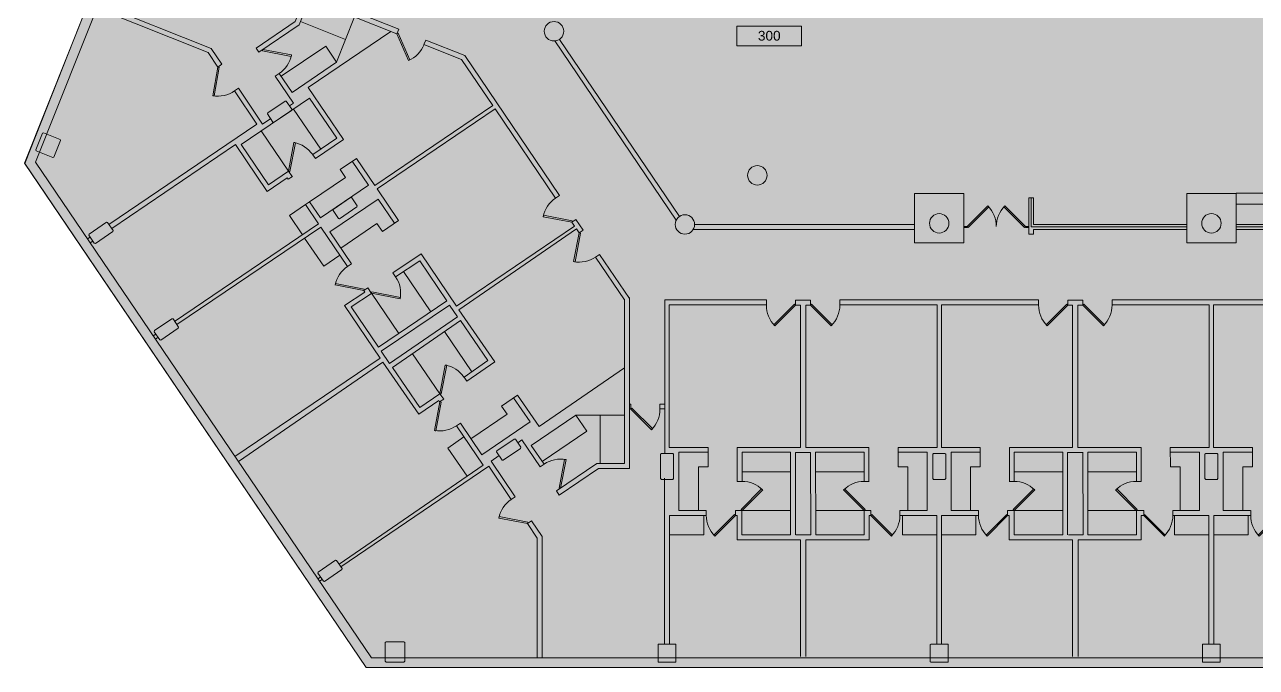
# Model space of a CAD drawing. Header units: inches. Extents: x -13 to 4331, y -638 to 2885.
# Drawn here: x -13 to 1507, y -638 to 155 of the extents above; entities that cross this region are included whole.
import ezdxf

# ---------------------------------------------------------------- set-up
doc = ezdxf.new("R2010")
doc.units = ezdxf.units.IN
doc.header["$MEASUREMENT"] = 0
for name, color, linetype, lineweight in [('A-CASE', 7, 'Continuous', 9), ('A-DETL-GENF', 92, 'Continuous', 9), ('A-DETL-THIN', 151, 'Continuous', 9), ('A-DOOR', 31, 'Continuous', 13), ('A-GLAZ', 7, 'Continuous', 9), ('A-WALL', 113, 'Continuous', 9), ('A-WALL-PRHT', 7, 'Continuous', 9), ('Chevy Chase Pavilion_3rd Floor Base_dwg', 8, 'Continuous', 9), ('NIC', 7, 'Continuous', 9), ('S-COLS', 52, 'Continuous', 13), ('TEXT', 7, 'Continuous', 9)]:
    doc.layers.add(name, color=color, linetype=linetype, lineweight=lineweight)
doc.styles.add('Arial_3', font='arial.ttf', dxfattribs={"height": 12})

# ---------------------------------------------------------------- blocks, each defined once
blk = doc.blocks.new('Chevy Chase Pavilion_3rd Floor Base_dwg__U3-5518005-FIRST FLOOR')
at = {"layer": 'A-DOOR', "color": 253, "lineweight": 9, "flags": 128}
blk.add_lwpolyline([(0, 0), (25.5, 25.5), (26.1, 24.8), (26.7, 24.2), (1.2, -1.2)], close=True, dxfattribs=at)
at = {"layer": 'A-DOOR', "color": 253, "lineweight": 9}
blk.add_arc((0, 0), 36, 0, 45, dxfattribs=at)
blk = doc.blocks.new('Chevy Chase Pavilion_3rd Floor Base_dwg__U3-5518006-FIRST FLOOR')
at = {"layer": 'A-DOOR', "color": 253, "lineweight": 9, "flags": 128}
blk.add_lwpolyline([(0, 0), (25.5, 25.5), (26.1, 24.8), (26.7, 24.2), (1.2, -1.2)], close=True, dxfattribs=at)
at = {"layer": 'A-DOOR', "color": 253, "lineweight": 9}
blk.add_arc((0, 0), 36, 0, 45, dxfattribs=at)
blk = doc.blocks.new('Chevy Chase Pavilion_3rd Floor Base_dwg_room-5518011-FIRST FLOOR')
at = {"layer": 'TEXT', "color": 253, "flags": 128}
blk.add_lwpolyline([(-15, 4.5), (15, 4.5), (15, -4.5), (-15, -4.5)], close=True, dxfattribs=at)
blk = doc.blocks.new('Chevy Chase Pavilion_3rd Floor Base_dwg__U3-5518018-FIRST FLOOR')
at = {"layer": 'A-GLAZ', "color": 253, "flags": 128}
blk.add_lwpolyline([(0, 0), (25.5, 25.5), (26.1, 24.8), (26.7, 24.2), (1.2, -1.2)], close=True, dxfattribs=at)
at = {"layer": 'A-GLAZ', "color": 253}
blk.add_arc((0, 0), 36, 0, 45, dxfattribs=at)
blk = doc.blocks.new('Chevy Chase Pavilion_3rd Floor Base_dwg__U3-5518019-FIRST FLOOR')
at = {"layer": 'A-GLAZ', "color": 253, "flags": 128}
blk.add_lwpolyline([(0, 0), (25.5, 25.5), (26.1, 24.8), (26.7, 24.2), (1.2, -1.2)], close=True, dxfattribs=at)
at = {"layer": 'A-GLAZ', "color": 253}
blk.add_arc((0, 0), 36, 0, 45, dxfattribs=at)
blk = doc.blocks.new('Chevy Chase Pavilion_3rd Floor Base_dwg-5020009-FIRST FLOOR')
at = {"layer": 'A-CASE', "color": 253}
for p, q in [((382.9, 137), (327.1, 159.2)), ((318.5, 51.2), (352.2, 1.6)), ((278.8, 24.2), (312.5, -25.4)), ((488.2, -199), (454.5, -149.4)), ((448.4, -225.9), (414.7, -176.2)), ((504.8, -223.4), (538.8, -272.9)), ((465.3, -250.7), (499.3, -300.2)), ((697.2, -326.4), (697.2, -386.4)), ((509.2, -367.2), (528.9, -353.5)), ((509.1, -367.2), (532.9, -401.8)), ((932.2, -396.3), (872.2, -396.3)), ((963, -396.3), (1023, -396.3)), ((1268.2, -396.3), (1208.2, -396.3)), ((1299, -396.3), (1359, -396.3)), ((825, -474.1), (825, -450.1)), ((932.1, -444.3), (872.1, -444.3)), ((963.1, -444.3), (1023.1, -444.3)), ((1070.2, -474.2), (1070.1, -450.2)), ((1161, -474.1), (1161, -450.1)), ((1268.1, -444.3), (1208.1, -444.3)), ((1299.1, -444.3), (1359.1, -444.3)), ((1406.2, -474.2), (1406.1, -450.2)), ((1497, -474.1), (1497, -450.1)), ((825, -474.3), (782.3, -474.3)), ((1070.2, -474.3), (1112.9, -474.3)), ((1161, -474.3), (1118.3, -474.3)), ((1406.2, -474.3), (1448.9, -474.3)), ((1497, -474.3), (1454.3, -474.3))]:
    blk.add_line(p, q, dxfattribs=at)
at = {"layer": 'A-CASE', "color": 253, "flags": 128}
for points in [[(303.2, 91.6), (358.3, 129), (371.8, 109.1)], [(338.2, -63.4), (382.9, -33.1), (376.2, -23.2), (396.1, -9.7)], [(329.5, -103.9), (313.4, -80.2), (333.2, -66.7)], [(376.8, -120.3), (421.5, -90), (428.2, -99.9), (448.1, -86.5)], [(332.2, -108), (355.8, -142.7), (375.8, -129.2)], [(537.6, -355.8), (582.1, -325.2), (575.3, -315.4), (595.1, -301.7)], [(625.6, -383.6), (680.7, -346.2), (667.2, -326.4)], [(818.3, -444.3), (818.3, -390.3), (830.2, -390.3), (830.2, -366.3)], [(1076.9, -444.3), (1076.9, -390.3), (1065, -390.3), (1064.9, -366.3)], [(1154.3, -444.3), (1154.3, -390.3), (1166.2, -390.3), (1166.2, -366.3)], [(1412.9, -444.3), (1412.9, -390.3), (1401, -390.3), (1400.9, -366.3)], [(1490.3, -444.3), (1490.3, -390.3), (1502.2, -390.3), (1502.2, -366.3)]]:
    blk.add_lwpolyline(points, dxfattribs=at)
at = {"layer": 'A-GLAZ', "color": 253}
blk.add_line((1482.1, -94.3), (1757.1, -94.3), dxfattribs=at)
at = {"layer": 'A-GLAZ', "color": 253, "flags": 128}
for points in [[(1421.1, -94.3), (1229.1, -94.3), (1229.1, -58.3)], [(1146.1, -93.8), (1150.1, -93.8), (1150.1, -94.8), (1146.1, -94.8), (1146.1, -93.8)], [(1226.1, -94.8), (1222.1, -94.8), (1222.1, -93.8), (1226.1, -93.8), (1226.1, -94.8)]]:
    blk.add_lwpolyline(points, dxfattribs=at)
at = {"layer": 'A-WALL', "color": 253}
for p, q in [((795, -81.3), (646.9, 137.2)), ((790.9, -86), (641, 135.2)), ((342.2, -5.1), (345.5, -10)), ((312.5, -25.4), (317, -32.1)), ((312.1, -35.4), (317.1, -32.1)), ((812.1, -97.3), (1085.1, -97.3)), ((813.7, -91.3), (1085.1, -91.3)), ((1482.1, -91.3), (1757.1, -91.3)), ((1482.1, -97.3), (1757.1, -97.3)), ((64.3, -109), (67.5, -106.8)), ((67.7, -114), (70.9, -111.8)), ((148.6, -226.5), (145.4, -228.7)), ((151.4, -230.5), (148.2, -232.7)), ((733.2, -312.9), (734.9, -312.9)), ((1293.1, -474.3), (1292.9, -372.7)), ((776.6, -609.3), (776.6, -404.3)), ((872.1, -408.3), (866.1, -408.3)), ((1023.1, -408.3), (1029.1, -408.3)), ((1208.1, -408.3), (1202.1, -408.3)), ((1359.1, -408.3), (1365.1, -408.3)), ((828.1, -450.2), (828.1, -444.2)), ((872.2, -444.3), (864, -444.3)), ((864.1, -450.2), (864.1, -444.2)), ((1023, -444.3), (1031.1, -444.3)), ((1031.1, -450.2), (1031.1, -444.2)), ((1067.1, -450.2), (1067.1, -444.2)), ((1164.1, -450.2), (1164.1, -444.2)), ((1208.2, -444.3), (1200, -444.3)), ((1200.1, -450.2), (1200.1, -444.2)), ((1359, -444.3), (1365, -444.3)), ((1365.1, -444.3), (1368.1, -444.3)), ((1368.1, -450.2), (1368.1, -444.2)), ((1404.1, -450.2), (1404.1, -444.2)), ((1500.1, -450.2), (1500.1, -444.2)), ((1275.1, -474.3), (1293.4, -474.3)), ((351.9, -526.3), (348.7, -528.5)), ((350.7, -531.5), (353.9, -529.3))]:
    blk.add_line(p, q, dxfattribs=at)
at = {"layer": 'A-WALL', "color": 253, "flags": 128}
for points in [[(2839.1, -637.8), (408.3, -637.8), (-13.4, -15.7), (1142, 2881.3), (1838.7, 2603.4)], [(1819.7, 2572), (1139.7, 2843.2), (0.1, -14.3), (414.9, -626.2), (2839.1, -626.2)], [(446.2, 144.1), (448.4, 149.7), (334.8, 194.9), (320.7, 159.2), (272.4, 126.4), (275.8, 121.4), (325.6, 155.3), (338.2, 187.1), (446.2, 144.1)], [(225.2, 103.1), (213.1, 121), (75.9, 175.7)], [(225.2, 103.1), (230.2, 106.5), (217, 125.8), (78.1, 181.2)], [(313.6, 55.1), (318.5, 58.5), (296, 91.6), (300.9, 95), (316.7, 71.8), (371.8, 109.1), (394, 164.9)], [(345.5, -10), (380.4, 13.5), (336.6, 78), (438.6, 147.1)], [(396.1, -9.7), (418.9, -43.3), (564.6, 55.4), (526, 112.3), (479.6, 130.8), (481.8, 136.4), (530, 117.2), (646.9, -55.3), (641.9, -58.6), (567.3, 51.4), (421.6, -47.4), (448.1, -86.5)], [(90.7, -91.1), (273.2, 32.6), (245.7, 73.5), (250.7, 76.9), (280.4, 32.6), (290.4, 39.4)], [(342.2, -5), (372, 15.1), (338.4, 64.7), (254, 7.4), (287.7, -42.3), (312.5, -25.4)], [(94.1, -96.1), (246.8, 7.4), (286.1, -50.6), (310.9, -33.8), (312, -35.5)], [(391.1, -13.1), (411.3, -42.8), (351.7, -83.2), (338.2, -63.4), (333.2, -66.7), (349.3, -90.5), (171.8, -210.8)], [(443.1, -89.8), (423, -60.1), (363.4, -100.5), (390.2, -139.6), (385.3, -143), (352.1, -94.5), (174.6, -214.8)], [(1421.1, -91.3), (1232.1, -91.3), (1232.1, -58.3), (1226.1, -58.3), (1226.1, -103.3), (1232.1, -103.3), (1232.1, -97.3), (1421.1, -97.3)], [(246.3, -377.5), (425.4, -256.1), (381.5, -191.4), (406.4, -174.6), (405.2, -172.9), (410.2, -169.6), (414.7, -176.3), (389.9, -193), (423.5, -242.7), (508, -185.6), (474.4, -135.9), (444.5, -156), (441.2, -151), (476, -127.6), (519.7, -192.2), (665.5, -93.4), (662.1, -88.4), (667.1, -85.1), (676.1, -98.3), (671.1, -101.7), (667.8, -96.7), (522.7, -196.5), (566.9, -260.8), (532.4, -284.7), (529, -279.7), (558.6, -259.2), (524.6, -209.8), (440.6, -267.7), (474.6, -317.2), (499.3, -300.1), (503.9, -306.8), (498.9, -310.2), (497.8, -308.5), (473.1, -325.5), (428.8, -261.1), (250.6, -383.8)], [(727.2, -184.4), (691.3, -131.5), (696.3, -128.1), (733.2, -182.6)], [(727.2, -183.2), (727.2, -386.4), (693.1, -386.4), (643.2, -420.1), (646.5, -425.1), (694.9, -392.3), (733.2, -392.3), (733.2, -181.3)], [(830.2, -366.3), (782.3, -366.3), (782.3, -190.3), (902.2, -190.3), (902.2, -184.3), (777, -184.3), (777, -373.8)], [(866.2, -408.3), (866.2, -366.3), (944.2, -366.3), (944.2, -190.8), (938.2, -190.8), (938.2, -184.8), (956.8, -184.8), (956.8, -190.8), (950.9, -190.8), (950.9, -366.3), (1028.9, -366.3), (1028.9, -408.3)], [(1166.2, -366.3), (1118.3, -366.3), (1118.3, -190.3), (1238.2, -190.3), (1238.2, -184.3), (992.9, -184.3), (992.9, -190.3), (1113, -190.3), (1113, -366.3), (1064.9, -366.3)], [(1365, -408.3), (1365, -366.3), (1286.9, -366.3), (1286.9, -190.7), (1292.9, -190.7), (1292.9, -184.7), (1274.2, -184.7), (1274.2, -190.7), (1280.2, -190.7), (1280.2, -366.3), (1202.2, -366.3), (1202.2, -408.3)], [(1502.2, -366.3), (1454.3, -366.3), (1454.3, -190.3), (1574.2, -190.3), (1574.2, -184.3), (1328.9, -184.3), (1328.9, -190.3), (1449, -190.3), (1449, -366.3), (1400.9, -366.3)], [(595.1, -301.7), (621.8, -340.6), (727.2, -268.1)], [(590.1, -305.1), (610.5, -334.7), (551.2, -375.6), (524.5, -336.3), (519.6, -339.7), (552.6, -388.2), (375, -510.5)], [(734.9, -312.9), (734.9, -318.9), (733.2, -318.9)], [(776.9, -312.9), (770.9, -312.9), (770.9, -318.9), (776.9, -318.9)], [(595.4, -360.7), (600.4, -357.2), (623, -390.3), (627.9, -386.9), (612.1, -363.8), (667.2, -326.4), (727.2, -326.4)], [(572.3, -376.5), (562.5, -383.3), (592.2, -427.2), (587.3, -430.5), (559.6, -389.7), (377.1, -513.6)], [(828, -444.3), (794.3, -444.3), (794.3, -372.3), (830.2, -372.3)], [(872.2, -408.3), (872.2, -372.3), (932.2, -372.3), (932.2, -474.3), (872.1, -474.3), (872.1, -444.3)], [(938.8, -474.3), (957.1, -474.3), (956.9, -372.7), (938.2, -372.7), (938.2, -474.3)], [(1023, -408.3), (1023, -372.3), (962.9, -372.3), (963.1, -474.3), (1023.1, -474.3), (1023.1, -444.3)], [(1067.1, -444.3), (1100.9, -444.3), (1100.9, -372.3), (1064.9, -372.3)], [(1164, -444.3), (1130.3, -444.3), (1130.3, -372.3), (1166.2, -372.3)], [(1208.2, -408.3), (1208.2, -372.3), (1268.2, -372.3), (1268.2, -474.3), (1208.1, -474.3), (1208.1, -444.3)], [(1274.1, -474.3), (1274.1, -372.7), (1293.2, -372.7)], [(1359, -408.3), (1359, -372.3), (1298.9, -372.3), (1299.1, -474.3), (1359.1, -474.3), (1359.1, -444.3)], [(1404.1, -444.3), (1436.9, -444.3), (1436.9, -372.3), (1400.9, -372.3)], [(1500, -444.3), (1466.3, -444.3), (1466.3, -372.3), (1502.2, -372.3)], [(782.6, -609.3), (782.6, -450.3), (828.1, -450.3)], [(944.2, -624.4), (944.2, -480.3), (866.1, -480.3), (866.1, -450.3), (864.1, -450.3)], [(951.1, -624.4), (951.1, -480.3), (1029.1, -480.3), (1029.1, -450.3), (1031.1, -450.3)], [(1112.6, -609.3), (1112.6, -450.3), (1067.1, -450.3)], [(1118.6, -609.3), (1118.6, -450.3), (1164.1, -450.3)], [(1280.2, -624.4), (1280.2, -480.3), (1202.1, -480.3), (1202.1, -450.3), (1200.1, -450.3)], [(1287.1, -624.4), (1287.1, -480.3), (1365.1, -480.3), (1365.1, -450.3), (1368.1, -450.3)], [(1448.6, -609.3), (1448.6, -450.3), (1404.1, -450.3)], [(1454.6, -609.3), (1454.6, -450.3), (1500.1, -450.3)], [(607.4, -460.3), (612.4, -457), (625.5, -476.3), (625.5, -625.9)], [(607.4, -460.3), (619.5, -478.2), (619.5, -625.9)]]:
    blk.add_lwpolyline(points, dxfattribs=at)
blk.add_lwpolyline([(437.2, -262.8), (520.8, -205.1), (511.1, -190.8), (426.9, -247.7)], close=True, dxfattribs=at)
at = {"layer": 'A-WALL-PRHT', "color": 253}
for p, q in [((1757.1, -52.7), (1482.2, -52.7)), ((1757.1, -66), (1482.1, -66))]:
    blk.add_line(p, q, dxfattribs=at)
at = {"layer": 'A-WALL-PRHT', "color": 253, "flags": 128}
for points in [[(1085.1, -113.8), (1085.1, -52.8), (1146.1, -52.8), (1146.1, -113.8), (1085.1, -113.8)], [(1421.1, -113.8), (1421.1, -52.8), (1482.2, -52.8), (1482.2, -113.8), (1421.1, -113.8)]]:
    blk.add_lwpolyline(points, dxfattribs=at)
at = {"layer": 'NIC', "color": 253, "flags": 128}
blk.add_lwpolyline([(408.3, -637.8), (-13.4, -15.7), (1142, 2881.3), (1809.4, 2615.1), (1910.5, 2868.6), (4259.6, 1931.3), (4259.6, -637.8)], close=True, dxfattribs=at)
at = {"layer": 'S-COLS', "color": 253, "lineweight": 9, "flags": 128}
for points in [[(308.3, 61.1), (286.7, 46.6), (286.5, 45.2), (293.2, 35.2), (294.6, 35), (316.1, 49.6), (316.4, 50.9), (309.6, 60.9), (308.3, 61.1)], [(389, -58.1), (367.5, -72.6), (367.3, -74), (374, -84), (375.4, -84.2), (396.9, -69.6), (397.2, -68.3), (390.4, -58.3), (389, -58.1)], [(87.7, -88.4), (66.1, -103), (65.9, -104.4), (72.6, -114.3), (74, -114.6), (95.5, -100), (95.8, -98.6), (89, -88.6), (87.7, -88.4)], [(168.4, -207.6), (146.9, -222.2), (146.7, -223.6), (153.4, -233.5), (154.8, -233.8), (176.3, -219.2), (176.6, -217.8), (169.8, -207.8), (168.4, -207.6)], [(591, -356), (569.5, -370.6), (569.2, -372), (576, -382), (577.4, -382.2), (598.9, -367.6), (599.2, -366.2), (592.4, -356.3), (591, -356)], [(771.6, -404.8), (772.6, -405.8), (786.6, -405.8), (787.6, -404.8), (787.6, -374.8), (786.6, -373.8), (772.6, -373.8), (771.6, -374.8), (771.6, -404.8)], [(1107.6, -404.8), (1108.6, -405.8), (1122.6, -405.8), (1123.6, -404.8), (1123.6, -374.8), (1122.6, -373.8), (1108.6, -373.8), (1107.6, -374.8), (1107.6, -404.8)], [(1443.6, -404.8), (1444.6, -405.8), (1458.6, -405.8), (1459.6, -404.8), (1459.6, -374.8), (1458.6, -373.8), (1444.6, -373.8), (1443.6, -374.8), (1443.6, -404.8)], [(370.4, -505.6), (348.9, -520.2), (348.6, -521.5), (355.4, -531.5), (356.8, -531.7), (378.3, -517.2), (378.6, -515.8), (371.8, -505.8), (370.4, -505.6)]]:
    blk.add_lwpolyline(points, dxfattribs=at)
for points in [[(8.5, 21.4), (9.8, 21.9), (30.3, 13.8), (30.8, 12.5), (22.7, -8), (21.4, -8.5), (0.9, -0.4), (0.4, 0.9)], [(431.8, -630.3), (432.8, -631.3), (454.8, -631.3), (455.8, -630.3), (455.8, -607.1), (454.8, -606.1), (432.8, -606.1), (431.8, -607.1)], [(768.6, -630.8), (769.1, -631.3), (790.2, -631.3), (790.6, -630.8), (790.6, -609.7), (790.2, -609.3), (769.1, -609.3), (768.6, -609.7)], [(1104.6, -630.8), (1105.1, -631.3), (1126.2, -631.3), (1126.6, -630.8), (1126.6, -609.7), (1126.2, -609.3), (1105.1, -609.3), (1104.6, -609.7)], [(1440.6, -630.8), (1441.1, -631.3), (1462.2, -631.3), (1462.6, -630.8), (1462.6, -609.7), (1462.2, -609.3), (1441.1, -609.3), (1440.6, -609.7)]]:
    blk.add_lwpolyline(points, close=True, dxfattribs=at)
at = {"layer": 'S-COLS', "color": 253, "lineweight": 9}
for centre in [(640.1, 147.2), (891.1, -30.6), (801.7, -91.2), (1115.6, -89.8), (1451.6, -89.8)]:
    blk.add_circle(centre, 12, dxfattribs=at)
at = {"xscale": 2.666666666666667, "yscale": 2.666666666666667, "zscale": 2.666666666666667}
blk.add_blockref('Chevy Chase Pavilion_3rd Floor Base_dwg_room-5518011-FIRST FLOOR', (905.8, 141.3), dxfattribs=at)
for name, p, rotation in [('Chevy Chase Pavilion_3rd Floor Base_dwg__U3-5518006-FIRST FLOOR', (280.7, 124.8), 304.127575206544), ('Chevy Chase Pavilion_3rd Floor Base_dwg__U3-5518006-FIRST FLOOR', (312.5, -25.4), 34.44547643868295), ('Chevy Chase Pavilion_3rd Floor Base_dwg__U3-5518006-FIRST FLOOR', (662.1, -88.4), 124.1523635834356), ('Chevy Chase Pavilion_3rd Floor Base_dwg__U3-5518018-FIRST FLOOR', (1150.1, -93.8), 0.006302789003933633), ('Chevy Chase Pavilion_3rd Floor Base_dwg__U3-5518006-FIRST FLOOR', (405.3, -172.9), 123.8392915417372), ('Chevy Chase Pavilion_3rd Floor Base_dwg__U3-5518006-FIRST FLOOR', (938.2, -190.8), 180), ('Chevy Chase Pavilion_3rd Floor Base_dwg__U3-5518006-FIRST FLOOR', (1274.2, -190.7), 180), ('Chevy Chase Pavilion_3rd Floor Base_dwg__U3-5518006-FIRST FLOOR', (499.3, -300.1), 34.44547643868295), ('Chevy Chase Pavilion_3rd Floor Base_dwg__U3-5518006-FIRST FLOOR', (1023, -444.3), 89.99999999999999), ('Chevy Chase Pavilion_3rd Floor Base_dwg__U3-5518006-FIRST FLOOR', (1358.9, -444.3), 89.99999999999999), ('Chevy Chase Pavilion_3rd Floor Base_dwg__U3-5518006-FIRST FLOOR', (607.4, -460.3), 124.0979569608234), ('Chevy Chase Pavilion_3rd Floor Base_dwg__U3-5518006-FIRST FLOOR', (864.1, -450.3), 180), ('Chevy Chase Pavilion_3rd Floor Base_dwg__U3-5518006-FIRST FLOOR', (1200.1, -450.3), 180), ('Chevy Chase Pavilion_3rd Floor Base_dwg__U3-5518006-FIRST FLOOR', (1536.1, -450.3), 180)]:
    blk.add_blockref(name, p, dxfattribs=dict(rotation=rotation))
at = {"extrusion": (0, 0, -1)}
for name, p, zscale, rotation in [('Chevy Chase Pavilion_3rd Floor Base_dwg__U3-5518005-FIRST FLOOR', (-446.2, 144.1), -1, 201.620294022346), ('Chevy Chase Pavilion_3rd Floor Base_dwg__U3-5518005-FIRST FLOOR', (-225.2, 103.1), -0.9999999999999999, 235.1835199930588), ('Chevy Chase Pavilion_3rd Floor Base_dwg__U3-5518019-FIRST FLOOR', (-1222.1, -93.8), -1, 359.9936972109961), ('Chevy Chase Pavilion_3rd Floor Base_dwg__U3-5518005-FIRST FLOOR', (-671.1, -101.7), -1, 235.8476364165645), ('Chevy Chase Pavilion_3rd Floor Base_dwg__U3-5518005-FIRST FLOOR', (-414.8, -176.2), -1, 145.7897048900045), ('Chevy Chase Pavilion_3rd Floor Base_dwg__U3-5518005-FIRST FLOOR', (-956.9, -190.8), -1, 180), ('Chevy Chase Pavilion_3rd Floor Base_dwg__U3-5518005-FIRST FLOOR', (-1292.9, -190.7), -1, 180), ('Chevy Chase Pavilion_3rd Floor Base_dwg__U3-5518005-FIRST FLOOR', (-499, -310.1), -0.9999999999999999, 235.1835199930588), ('Chevy Chase Pavilion_3rd Floor Base_dwg__U3-5518005-FIRST FLOOR', (-734.9, -319), -1, 180), ('Chevy Chase Pavilion_3rd Floor Base_dwg__U3-5518005-FIRST FLOOR', (-648.1, -416.8), -0.9999999999999999, 55.90204303917633), ('Chevy Chase Pavilion_3rd Floor Base_dwg__U3-5518005-FIRST FLOOR', (-872.2, -444.3), -1, 90.00000000000001), ('Chevy Chase Pavilion_3rd Floor Base_dwg__U3-5518005-FIRST FLOOR', (-1208.1, -444.3), -1, 90.00000000000001), ('Chevy Chase Pavilion_3rd Floor Base_dwg__U3-5518005-FIRST FLOOR', (-1031.1, -450.3), -1, 180), ('Chevy Chase Pavilion_3rd Floor Base_dwg__U3-5518005-FIRST FLOOR', (-1368, -450.3), -1, 180)]:
    blk.add_blockref(name, p, dxfattribs=dict(at, zscale=zscale, rotation=rotation))
at = {"layer": 'TEXT', "insert": (905.8, 147.7), "char_height": 12, "width": 33.497, "attachment_point": 2, "line_spacing_factor": 0.941778, "style": 'Arial_3'}
blk.add_mtext('300', dxfattribs=at)

msp = doc.modelspace()

# ---------------------------------------------------------------- hatches: boundary and pattern name
at = {"layer": 'A-DETL-GENF'}
h = msp.add_hatch(color=9, dxfattribs=at)
h.paths.add_polyline_path([(4083.5, -637.8), (4083.5, 1816.9), (3765.3, 1943.8), (3760.2, 1930.9), (3690.6, 1755.3), (3767.4, 1755.3), (3767.4, 1719.3), (3794.9, 1719.3), (3794.9, 1744.2), (3809.4, 1724.3), (3849.1, 1764.1), (3923.1, 1764.1), (3923.1, 1563.1), (4073.1, 1563.1), (4073.1, 1559.6), (3919.6, 1559.6), (3919.6, 1760.6), (3850.6, 1760.6), (3809, 1719), (3798.4, 1733.5), (3798.4, 1715.8), (3763.9, 1715.8), (3763.9, 1751.8), (3688.5, 1751.8), (3500.1, 1331.5), (3500.1, 1314.2), (3485, 1314.2), (3485, 1299.9), (3481.5, 1299.9), (3481.5, 1314.2), (3150.7, 1314.2), (3150.7, 1043.5), (3073.4, 1157.5), (3073.4, 805.9), (2829, 805.9), (2828.6, 806.4), (2828.3, 806.4), (2828.3, 806.9), (2828, 807.3), (2827.9, 807.2), (2408.5, 1425.9), (2411.6, 1428), (2412, 1427.5), (2447.3, 1451.4), (2475.9, 1409.2), (2584.6, 1482.9), (2676.2, 1712.3), (2666.8, 1716.1), (2672.5, 1730.5), (2575.8, 1769), (2626.4, 1896), (2525.5, 1936.2), (2510.6, 1898.8), (2481.8, 1910.3), (2443.2, 1813.4), (2255.4, 1888.3), (2296.9, 1992.2), (2442.3, 1934.2), (2439.5, 1927.2), (2301.1, 1982.4), (2265.2, 1892.5), (2439, 1823.2), (2477.7, 1920), (2506.4, 1908.5), (2522.5, 1948.8), (2529.5, 1946), (2528.3, 1943.1), (2625, 1904.6), (2634.7, 1928.7), (2638.8, 1927.1), (2638.8, 1927.2), (2639.6, 1926.9), (2654.3, 1964.1), (2653.6, 1964.3), (2653.7, 1964.5), (2649.6, 1966.1), (2681.9, 2047.2), (2633.2, 2066.6), (2607.7, 2001.7), (2559.7, 2020.9), (2556.5, 2012.8), (2549.5, 2015.6), (2578.5, 2088.4), (2578, 2088.6), (2604.4, 2154.7), (2712.4, 2111.6), (2774.4, 2267.1), (2793.2, 2259.5), (2818.4, 2322.7), (2132.9, 2596.1), (2015.3, 2304.9), (1758.4, 2406.7), (1837.9, 2607.6), (1136.6, 2885.5), (-13.2, -15.9), (408.3, -637.8), (3500.1, -637.8)], flags=0)
h.paths.add_polyline_path([(2633.8, 575.6), (2631.2, 577.8), (2742.2, 710.2), (3074.5, 710.2), (3074.5, 706.7), (2743.9, 706.7), (2732.4, 693)], flags=0)
h.paths.add_polyline_path([(3481.5, 1254.2), (3481.5, 1259.9), (3485, 1259.9), (3485, 1254.2)], flags=0)
h.paths.add_polyline_path([(2603.5, 2011.5), (2626.3, 2069.4), (2585.5, 2085.6), (2562.5, 2027.9), (2587.8, 2017.8)], flags=0)
h.paths.add_polyline_path([(2684.7, 2054.2), (2705.5, 2106.3), (2608.6, 2144.9), (2587.8, 2092.8), (2673.7, 2058.5)], flags=0)

# ---------------------------------------------------------------- linework, layer by layer
at = {"layer": 'A-DETL-THIN'}
for p, q in [((1136.6, 2885.5), (-13.2, -15.9)), ((-13.2, -15.9), (408.3, -637.8)), ((408.3, -637.8), (4083.5, -637.8))]:
    msp.add_line(p, q, dxfattribs=at)

# ---------------------------------------------------------------- block references
at = {"layer": 'Chevy Chase Pavilion_3rd Floor Base_dwg', "color": 253}
msp.add_blockref('Chevy Chase Pavilion_3rd Floor Base_dwg-5020009-FIRST FLOOR', (0, 0), dxfattribs=at)

doc.saveas('drawing.dxf')
